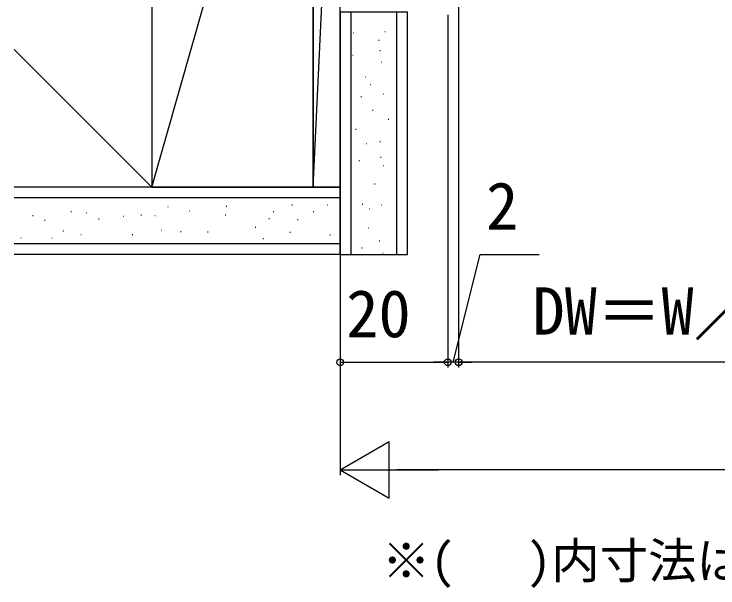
# Model space of a CAD drawing. Units: millimetres, scale not verified. Extents: x -525 to 525, y -783 to 779.
# Drawn here: x -175.8 to -45.1, y 225.6 to 332.1 of the extents above; entities that cross this region are included whole.
import ezdxf
from ezdxf.enums import TextEntityAlignment as Align

# ---------------------------------------------------------------- set-up
doc = ezdxf.new("R2010")
doc.units = ezdxf.units.MM
doc.header["$LTSCALE"] = 4
for name, color, linetype in [('0-2_USER1', 3, 'Continuous'), ('0-7_YKK_D', 6, 'Continuous'), ('0-9_YSS_K', 3, 'Continuous')]:
    doc.layers.add(name, color=color, linetype=linetype)
doc.styles.add('ＭＳ ゴシック', font='')
doc.styles.get('ＭＳ ゴシック').set_extended_font_data('MS Gothic')

msp = doc.modelspace()

# ---------------------------------------------------------------- linework, layer by layer
at = {"layer": '0-7_YKK_D'}
for p, q in [((-93.255, 400.983), (-93.255, 266.483)), ((-93.255, 400.983), (-93.255, 266.483)), ((-115.255, 331.483), (-115.255, 246.483)), ((-115.255, 331.483), (-115.255, 266.483)), ((-95.255, 331.983), (-95.255, 266.483)), ((-95.255, 331.983), (-95.255, 266.483)), ((-115.255, 267.483), (-95.255, 267.483)), ((-95.255, 267.483), (-97.805, 267.483)), ((-93.255, 267.483), (-95.255, 267.483)), ((-93.255, 267.483), (-95.255, 267.483)), ((50.245, 267.483), (-93.255, 267.483)), ((-93.255, 267.483), (-90.705, 267.483)), ((-115.255, 247.483), (-106.162, 252.733)), ((-106.162, 242.233), (-106.162, 252.733)), ((-115.255, 247.483), (-106.162, 242.233)), ((-115.255, 247.483), (-97.068, 247.483)), ((207.245, 247.483), (-104.755, 247.483))]:
    msp.add_line(p, q, dxfattribs=at)
msp.add_lwpolyline([(-94.255, 267.483), (-89.266, 287.483), (-78.312, 287.483)], dxfattribs=at)
for centre in [(-115.255, 267.483), (-95.255, 267.483), (-95.255, 267.483), (-93.255, 267.483), (-93.255, 267.483)]:
    msp.add_circle(centre, 0.637, dxfattribs=at)
at = {"layer": '0-9_YSS_K'}
for p, q in [((-150.255, 299.983), (-120.255, 404.983)), ((-120.255, 299.983), (-115.255, 404.983)), ((-113.255, 332.483), (-113.255, 287.483)), ((-104.755, 287.483), (-104.755, 332.483)), ((-112.686, 328.613), (-112.786, 328.613)), ((-106.873, 328.866), (-106.973, 328.866)), ((-108.01, 327.223), (-108.11, 327.223)), ((-150.255, 299.983), (-175.834, 325.562)), ((-112.813, 324.444), (-112.913, 324.444)), ((-107.757, 325.328), (-107.857, 325.328)), ((-107.504, 323.18), (-107.604, 323.18)), ((-110.538, 320.401), (-110.638, 320.401)), ((-109.527, 319.011), (-109.627, 319.011)), ((-111.296, 316.737), (-111.396, 316.737)), ((-107.125, 317.243), (-107.225, 317.243)), ((-109.147, 314.21), (-109.247, 314.21)), ((-106.241, 312.568), (-106.341, 312.568)), ((-112.307, 310.673), (-112.407, 310.673)), ((-110.285, 308.02), (-110.385, 308.02)), ((-107.757, 308.399), (-107.857, 308.399)), ((-111.675, 304.861), (-111.775, 304.861)), ((-107.631, 305.493), (-107.731, 305.493)), ((-107.125, 303.977), (-107.225, 303.977)), ((-115.255, 299.983), (-175.834, 299.983)), ((-115.255, 287.483), (-115.255, 299.983)), ((-108.768, 300.566), (-108.868, 300.566)), ((-115.255, 297.983), (-175.834, 297.983)), ((-147.198, 296.311), (-147.298, 296.311)), ((-143.221, 295.516), (-143.321, 295.516)), ((-143.221, 295.516), (-143.321, 295.516)), ((-136.329, 296.4), (-136.429, 296.4)), ((-124.134, 296.665), (-124.234, 296.665)), ((-117.595, 296.665), (-117.695, 296.665)), ((-111.043, 296.776), (-111.143, 296.776)), ((-109.779, 295.892), (-109.879, 295.892)), ((-107.504, 296.65), (-107.604, 296.65)), ((-172.398, 294.729), (-172.298, 294.729)), ((-165.28, 295.465), (-165.18, 295.465)), ((-162.458, 295.22), (-162.358, 295.22)), ((-155.586, 294.606), (-155.486, 294.606)), ((-152.272, 294.852), (-152.172, 294.852)), ((-152.272, 294.852), (-152.172, 294.852)), ((-149.695, 294.729), (-149.595, 294.729)), ((-136.505, 294.81), (-136.605, 294.81)), ((-127.581, 295.428), (-127.681, 295.428)), ((-120.158, 295.428), (-120.258, 295.428)), ((-170.189, 293.87), (-170.089, 293.87)), ((-160.126, 294.116), (-160.026, 294.116)), ((-128.376, 294.103), (-128.476, 294.103)), ((-123.074, 293.926), (-123.174, 293.926)), ((-166.753, 291.907), (-166.653, 291.907)), ((-148.435, 291.983), (-148.535, 291.983)), ((-144.812, 291.718), (-144.912, 291.718)), ((-139.775, 291.63), (-139.875, 291.63)), ((-130.938, 292.513), (-131.038, 292.513)), ((-109.906, 292.354), (-110.006, 292.354)), ((-174.607, 290.558), (-174.507, 290.558)), ((-168.839, 290.558), (-168.739, 290.558)), ((-163.44, 291.171), (-163.34, 291.171)), ((-153.867, 291.171), (-153.767, 291.171)), ((-129.525, 290.393), (-129.625, 290.393)), ((-124.488, 291.542), (-124.588, 291.542)), ((-117.065, 291.1), (-117.165, 291.1)), ((-115.255, 289.483), (-175.834, 289.483)), ((-107.884, 289.954), (-107.984, 289.954)), ((-111.17, 288.669), (-111.27, 288.669)), ((-107.252, 287.68), (-107.352, 287.68)), ((-107.252, 287.68), (-107.352, 287.68)), ((-115.255, 287.483), (-175.834, 287.483))]:
    msp.add_line(p, q, dxfattribs=at)
for points in [[(-150.255, 299.983), (-120.255, 299.983), (-120.255, 404.983), (-150.255, 404.983)], [(-120.255, 299.983), (-115.255, 299.983), (-115.255, 404.983), (-120.255, 404.983)], [(-115.255, 287.483), (-102.755, 287.483), (-102.755, 332.483), (-115.255, 332.483)]]:
    msp.add_lwpolyline(points, close=True, dxfattribs=at)

# ---------------------------------------------------------------- texts
at = {"layer": '0-2_USER1', "style": 'ＭＳ ゴシック'}
msp.add_text('※(   )内寸法はハンドルレスCNA・DNA・ENAデザインの場合', height=6.598, dxfattribs=at).set_placement((-107.487, 225.346), align=Align.BOTTOM_LEFT)
at = {"layer": '0-7_YKK_D', "style": 'ＭＳ ゴシック'}
for s, p in [('2', (-88.153, 289.483)), ('DW＝W／2－23', (-79.528, 269.96)), ('20', (-114.118, 269.483))]:
    msp.add_text(s, height=8.798, dxfattribs=at).set_placement(p, align=Align.BOTTOM_LEFT)

doc.saveas('drawing.dxf')
